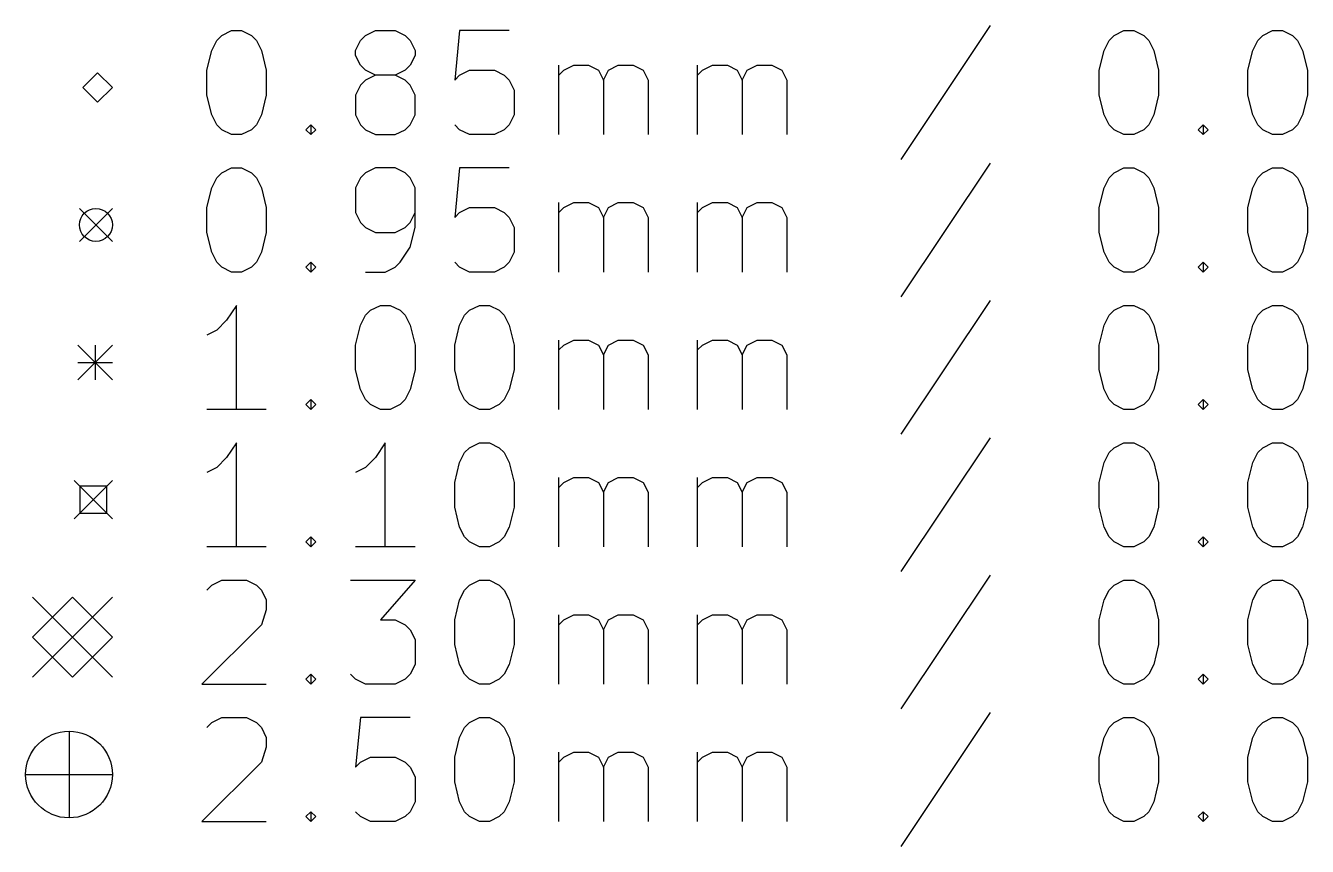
# Model space of a CAD drawing. Extents: x -3 to 140, y -124 to 0.
# Drawn here: x -2.52 to 34.41, y -123.54 to -99.88 of the extents above; entities that cross this region are included whole.
import ezdxf

# ---------------------------------------------------------------- set-up
doc = ezdxf.new("R2010")
doc.units = 0
doc.header["$MEASUREMENT"] = 0
doc.layers.add('BLACK', color=7, linetype='CONTINUOUS')

msp = doc.modelspace()

# ---------------------------------------------------------------- linework, layer by layer
at = {"layer": 'BLACK', "linetype": 'CONTINUOUS'}
for p, q in [((3.125, -100.165), (3.41071, -100.022)), ((3.41071, -100.022), (3.69643, -100.022)), ((3.69643, -100.022), (3.98214, -100.165)), ((7.26786, -100.165), (7.55357, -100.022)), ((7.55357, -100.022), (8.125, -100.022)), ((8.125, -100.022), (8.41071, -100.165)), ((9.98214, -100.022), (9.83928, -101.451)), ((11.4107, -100.022), (9.98214, -100.022)), ((25.2679, -99.8793), (22.6964, -103.736)), ((28.8393, -100.165), (29.125, -100.022)), ((29.125, -100.022), (29.4107, -100.022)), ((29.4107, -100.022), (29.6964, -100.165)), ((33.125, -100.165), (33.4107, -100.022)), ((33.4107, -100.022), (33.6964, -100.022)), ((33.6964, -100.022), (33.9821, -100.165)), ((2.83928, -100.594), (2.98214, -100.308)), ((2.98214, -100.308), (3.125, -100.165)), ((3.98214, -100.165), (4.125, -100.308)), ((4.125, -100.308), (4.26786, -100.594)), ((6.98214, -100.594), (7.125, -100.308)), ((7.125, -100.308), (7.26786, -100.165)), ((8.41071, -100.165), (8.55357, -100.308)), ((8.55357, -100.308), (8.69643, -100.594)), ((28.5536, -100.594), (28.6964, -100.308)), ((28.6964, -100.308), (28.8393, -100.165)), ((29.6964, -100.165), (29.8393, -100.308)), ((29.8393, -100.308), (29.9821, -100.594)), ((32.8393, -100.594), (32.9821, -100.308)), ((32.9821, -100.308), (33.125, -100.165)), ((33.9821, -100.165), (34.125, -100.308)), ((34.125, -100.308), (34.2679, -100.594)), ((2.69643, -101.165), (2.83928, -100.594)), ((4.26786, -100.594), (4.41071, -101.165)), ((6.98214, -100.736), (6.98214, -100.594)), ((7.125, -101.022), (6.98214, -100.736)), ((8.69643, -100.736), (8.55357, -101.022)), ((8.69643, -100.594), (8.69643, -100.736)), ((28.4107, -101.165), (28.5536, -100.594)), ((29.9821, -100.594), (30.125, -101.165)), ((32.6964, -101.165), (32.8393, -100.594)), ((34.2679, -100.594), (34.4107, -101.165)), ((2.69643, -101.879), (2.69643, -101.165)), ((4.41071, -101.165), (4.41071, -101.879)), ((7.26786, -101.165), (7.125, -101.022)), ((7.55357, -101.308), (7.26786, -101.165)), ((8.41071, -101.165), (8.125, -101.308)), ((8.55357, -101.022), (8.41071, -101.165)), ((9.98214, -101.308), (10.2679, -101.165)), ((10.2679, -101.165), (10.9821, -101.165)), ((10.9821, -101.165), (11.2679, -101.308)), ((12.8393, -103.022), (12.8393, -101.022)), ((12.8393, -101.308), (12.9821, -101.165)), ((12.9821, -101.165), (13.2679, -101.022)), ((13.2679, -101.022), (13.6964, -101.022)), ((13.6964, -101.022), (13.9821, -101.165)), ((13.9821, -101.165), (14.125, -101.451)), ((14.125, -101.451), (14.2679, -101.165)), ((14.2679, -101.165), (14.5536, -101.022)), ((14.5536, -101.022), (14.9821, -101.022)), ((14.9821, -101.022), (15.2679, -101.165)), ((15.2679, -101.165), (15.4107, -101.451)), ((16.8393, -103.022), (16.8393, -101.022)), ((16.8393, -101.308), (16.9821, -101.165)), ((16.9821, -101.165), (17.2679, -101.022)), ((17.2679, -101.022), (17.6964, -101.022)), ((17.6964, -101.022), (17.9821, -101.165)), ((17.9821, -101.165), (18.125, -101.451)), ((18.125, -101.451), (18.2679, -101.165)), ((18.2679, -101.165), (18.5536, -101.022)), ((18.5536, -101.022), (18.9821, -101.022)), ((18.9821, -101.022), (19.2679, -101.165)), ((19.2679, -101.165), (19.4107, -101.451)), ((28.4107, -101.879), (28.4107, -101.165)), ((30.125, -101.165), (30.125, -101.879)), ((32.6964, -101.879), (32.6964, -101.165)), ((34.4107, -101.165), (34.4107, -101.879)), ((-0.45, -101.24), (-0.875, -101.665)), ((-0.025, -101.665), (-0.45, -101.24)), ((7.26786, -101.451), (7.125, -101.594)), ((7.55357, -101.308), (7.26786, -101.451)), ((8.125, -101.308), (7.55357, -101.308)), ((8.41071, -101.451), (8.125, -101.308)), ((8.55357, -101.594), (8.41071, -101.451)), ((9.83928, -101.451), (9.98214, -101.308)), ((11.2679, -101.308), (11.4107, -101.451)), ((11.4107, -101.451), (11.5536, -101.736)), ((14.125, -101.451), (14.125, -103.022)), ((15.4107, -101.451), (15.4107, -103.022)), ((18.125, -101.451), (18.125, -103.022)), ((19.4107, -101.451), (19.4107, -103.022)), ((-0.875, -101.665), (-0.45, -102.09)), ((-0.45, -102.09), (-0.025, -101.665)), ((2.83928, -102.451), (2.69643, -101.879)), ((4.41071, -101.879), (4.26786, -102.451)), ((7.125, -101.594), (6.98214, -101.879)), ((6.98214, -101.879), (6.98214, -102.451)), ((8.69643, -101.879), (8.55357, -101.594)), ((8.69643, -102.451), (8.69643, -101.879)), ((11.5536, -101.736), (11.5536, -102.451)), ((28.5536, -102.451), (28.4107, -101.879)), ((30.125, -101.879), (29.9821, -102.451)), ((32.8393, -102.451), (32.6964, -101.879)), ((34.4107, -101.879), (34.2679, -102.451)), ((2.98214, -102.736), (2.83928, -102.451)), ((4.26786, -102.451), (4.125, -102.736)), ((6.98214, -102.451), (7.125, -102.736)), ((8.55357, -102.736), (8.69643, -102.451)), ((11.5536, -102.451), (11.4107, -102.736)), ((28.6964, -102.736), (28.5536, -102.451)), ((29.9821, -102.451), (29.8393, -102.736)), ((32.9821, -102.736), (32.8393, -102.451)), ((34.2679, -102.451), (34.125, -102.736)), ((3.125, -102.879), (2.98214, -102.736)), ((3.41071, -103.022), (3.125, -102.879)), ((3.69643, -103.022), (3.41071, -103.022)), ((3.98214, -102.879), (3.69643, -103.022)), ((4.125, -102.736), (3.98214, -102.879)), ((5.55357, -102.879), (5.69643, -102.736)), ((5.69643, -103.022), (5.55357, -102.879)), ((5.69643, -102.736), (5.83928, -102.879)), ((5.69643, -102.736), (5.69643, -103.022)), ((5.83928, -102.879), (5.69643, -103.022)), ((7.125, -102.736), (7.26786, -102.879)), ((7.26786, -102.879), (7.55357, -103.022)), ((7.55357, -103.022), (8.125, -103.022)), ((8.125, -103.022), (8.41071, -102.879)), ((8.41071, -102.879), (8.55357, -102.736)), ((9.98214, -102.879), (9.83928, -102.736)), ((10.2679, -103.022), (9.98214, -102.879)), ((10.9821, -103.022), (10.2679, -103.022)), ((11.2679, -102.879), (10.9821, -103.022)), ((11.4107, -102.736), (11.2679, -102.879)), ((28.8393, -102.879), (28.6964, -102.736)), ((29.125, -103.022), (28.8393, -102.879)), ((29.4107, -103.022), (29.125, -103.022)), ((29.6964, -102.879), (29.4107, -103.022)), ((29.8393, -102.736), (29.6964, -102.879)), ((31.2679, -102.879), (31.4107, -102.736)), ((31.4107, -103.022), (31.2679, -102.879)), ((31.4107, -102.736), (31.5536, -102.879)), ((31.4107, -102.736), (31.4107, -103.022)), ((31.5536, -102.879), (31.4107, -103.022)), ((33.125, -102.879), (32.9821, -102.736)), ((33.4107, -103.022), (33.125, -102.879)), ((33.6964, -103.022), (33.4107, -103.022)), ((33.9821, -102.879), (33.6964, -103.022)), ((34.125, -102.736), (33.9821, -102.879)), ((2.98214, -104.268), (3.125, -104.125)), ((3.125, -104.125), (3.41071, -103.982)), ((3.41071, -103.982), (3.69643, -103.982)), ((3.69643, -103.982), (3.98214, -104.125)), ((3.98214, -104.125), (4.125, -104.268)), ((7.26786, -104.125), (7.125, -104.268)), ((7.55357, -103.982), (7.26786, -104.125)), ((8.125, -103.982), (7.55357, -103.982)), ((8.41071, -104.125), (8.125, -103.982)), ((8.55357, -104.268), (8.41071, -104.125)), ((9.98214, -103.982), (9.83928, -105.411)), ((11.4107, -103.982), (9.98214, -103.982)), ((25.2679, -103.839), (22.6964, -107.696)), ((28.6964, -104.268), (28.8393, -104.125)), ((28.8393, -104.125), (29.125, -103.982)), ((29.125, -103.982), (29.4107, -103.982)), ((29.4107, -103.982), (29.6964, -104.125)), ((29.6964, -104.125), (29.8393, -104.268)), ((32.9821, -104.268), (33.125, -104.125)), ((33.125, -104.125), (33.4107, -103.982)), ((33.4107, -103.982), (33.6964, -103.982)), ((33.6964, -103.982), (33.9821, -104.125)), ((33.9821, -104.125), (34.125, -104.268)), ((2.83928, -104.554), (2.98214, -104.268)), ((4.125, -104.268), (4.26786, -104.554)), ((7.125, -104.268), (6.98214, -104.554)), ((8.69643, -104.554), (8.55357, -104.268)), ((28.5536, -104.554), (28.6964, -104.268)), ((29.8393, -104.268), (29.9821, -104.554)), ((32.8393, -104.554), (32.9821, -104.268)), ((34.125, -104.268), (34.2679, -104.554)), ((2.69643, -105.125), (2.83928, -104.554)), ((4.26786, -104.554), (4.41071, -105.125)), ((6.98214, -104.554), (6.98214, -105.268)), ((8.69643, -105.696), (8.69643, -104.554)), ((28.4107, -105.125), (28.5536, -104.554)), ((29.9821, -104.554), (30.125, -105.125)), ((32.6964, -105.125), (32.8393, -104.554)), ((34.2679, -104.554), (34.4107, -105.125)), ((-0.975, -105.15), (-0.025, -106.1)), ((-0.025, -105.15), (-0.975, -106.1)), ((2.69643, -105.839), (2.69643, -105.125)), ((4.41071, -105.125), (4.41071, -105.839)), ((9.98214, -105.268), (10.2679, -105.125)), ((10.2679, -105.125), (10.9821, -105.125)), ((10.9821, -105.125), (11.2679, -105.268)), ((12.8393, -106.982), (12.8393, -104.982)), ((12.8393, -105.268), (12.9821, -105.125)), ((12.9821, -105.125), (13.2679, -104.982)), ((13.2679, -104.982), (13.6964, -104.982)), ((13.6964, -104.982), (13.9821, -105.125)), ((13.9821, -105.125), (14.125, -105.411)), ((14.125, -105.411), (14.2679, -105.125)), ((14.2679, -105.125), (14.5536, -104.982)), ((14.5536, -104.982), (14.9821, -104.982)), ((14.9821, -104.982), (15.2679, -105.125)), ((15.2679, -105.125), (15.4107, -105.411)), ((16.8393, -106.982), (16.8393, -104.982)), ((16.8393, -105.268), (16.9821, -105.125)), ((16.9821, -105.125), (17.2679, -104.982)), ((17.2679, -104.982), (17.6964, -104.982)), ((17.6964, -104.982), (17.9821, -105.125)), ((17.9821, -105.125), (18.125, -105.411)), ((18.125, -105.411), (18.2679, -105.125)), ((18.2679, -105.125), (18.5536, -104.982)), ((18.5536, -104.982), (18.9821, -104.982)), ((18.9821, -104.982), (19.2679, -105.125)), ((19.2679, -105.125), (19.4107, -105.411)), ((28.4107, -105.839), (28.4107, -105.125)), ((30.125, -105.125), (30.125, -105.839)), ((32.6964, -105.839), (32.6964, -105.125)), ((34.4107, -105.125), (34.4107, -105.839)), ((6.98214, -105.268), (7.125, -105.554)), ((7.125, -105.554), (7.26786, -105.696)), ((8.41071, -105.696), (8.55357, -105.554)), ((8.55357, -105.554), (8.69643, -105.268)), ((9.83928, -105.411), (9.98214, -105.268)), ((11.2679, -105.268), (11.4107, -105.411)), ((11.4107, -105.411), (11.5536, -105.696)), ((14.125, -105.411), (14.125, -106.982)), ((15.4107, -105.411), (15.4107, -106.982)), ((18.125, -105.411), (18.125, -106.982)), ((19.4107, -105.411), (19.4107, -106.982)), ((2.83928, -106.411), (2.69643, -105.839)), ((4.41071, -105.839), (4.26786, -106.411)), ((7.26786, -105.696), (7.55357, -105.839)), ((7.55357, -105.839), (8.125, -105.839)), ((8.125, -105.839), (8.41071, -105.696)), ((8.55357, -106.268), (8.69643, -105.696)), ((11.5536, -105.696), (11.5536, -106.411)), ((28.5536, -106.411), (28.4107, -105.839)), ((30.125, -105.839), (29.9821, -106.411)), ((32.8393, -106.411), (32.6964, -105.839)), ((34.4107, -105.839), (34.2679, -106.411)), ((8.26786, -106.696), (8.55357, -106.268)), ((2.98214, -106.696), (2.83928, -106.411)), ((3.125, -106.839), (2.98214, -106.696)), ((4.125, -106.696), (3.98214, -106.839)), ((4.26786, -106.411), (4.125, -106.696)), ((5.55357, -106.839), (5.69643, -106.696)), ((5.69643, -106.696), (5.83928, -106.839)), ((5.69643, -106.696), (5.69643, -106.982)), ((8.125, -106.839), (8.26786, -106.696)), ((9.98214, -106.839), (9.83928, -106.696)), ((11.4107, -106.696), (11.2679, -106.839)), ((11.5536, -106.411), (11.4107, -106.696)), ((28.6964, -106.696), (28.5536, -106.411)), ((28.8393, -106.839), (28.6964, -106.696)), ((29.8393, -106.696), (29.6964, -106.839)), ((29.9821, -106.411), (29.8393, -106.696)), ((31.2679, -106.839), (31.4107, -106.696)), ((31.4107, -106.696), (31.5536, -106.839)), ((31.4107, -106.696), (31.4107, -106.982)), ((32.9821, -106.696), (32.8393, -106.411)), ((33.125, -106.839), (32.9821, -106.696)), ((34.125, -106.696), (33.9821, -106.839)), ((34.2679, -106.411), (34.125, -106.696)), ((3.41071, -106.982), (3.125, -106.839)), ((3.69643, -106.982), (3.41071, -106.982)), ((3.98214, -106.839), (3.69643, -106.982)), ((5.69643, -106.982), (5.55357, -106.839)), ((5.83928, -106.839), (5.69643, -106.982)), ((7.26786, -106.982), (7.83928, -106.982)), ((7.83928, -106.982), (8.125, -106.839)), ((10.2679, -106.982), (9.98214, -106.839)), ((10.9821, -106.982), (10.2679, -106.982)), ((11.2679, -106.839), (10.9821, -106.982)), ((29.125, -106.982), (28.8393, -106.839)), ((29.4107, -106.982), (29.125, -106.982)), ((29.6964, -106.839), (29.4107, -106.982)), ((31.4107, -106.982), (31.2679, -106.839)), ((31.5536, -106.839), (31.4107, -106.982)), ((33.4107, -106.982), (33.125, -106.839)), ((33.6964, -106.982), (33.4107, -106.982)), ((33.9821, -106.839), (33.6964, -106.982)), ((25.2679, -107.799), (22.6964, -111.656)), ((3.55357, -107.942), (3.26786, -108.371)), ((3.55357, -110.942), (3.55357, -107.942)), ((7.26786, -108.228), (7.41071, -108.085)), ((7.41071, -108.085), (7.69643, -107.942)), ((7.69643, -107.942), (7.98214, -107.942)), ((7.98214, -107.942), (8.26786, -108.085)), ((8.26786, -108.085), (8.41071, -108.228)), ((10.125, -108.228), (10.2679, -108.085)), ((10.2679, -108.085), (10.5536, -107.942)), ((10.5536, -107.942), (10.8393, -107.942)), ((10.8393, -107.942), (11.125, -108.085)), ((11.125, -108.085), (11.2679, -108.228)), ((28.6964, -108.228), (28.8393, -108.085)), ((28.8393, -108.085), (29.125, -107.942)), ((29.125, -107.942), (29.4107, -107.942)), ((29.4107, -107.942), (29.6964, -108.085)), ((29.6964, -108.085), (29.8393, -108.228)), ((32.9821, -108.228), (33.125, -108.085)), ((33.125, -108.085), (33.4107, -107.942)), ((33.4107, -107.942), (33.6964, -107.942)), ((33.6964, -107.942), (33.9821, -108.085)), ((33.9821, -108.085), (34.125, -108.228)), ((3.26786, -108.371), (2.98214, -108.656)), ((6.98214, -109.085), (7.125, -108.514)), ((7.125, -108.514), (7.26786, -108.228)), ((8.41071, -108.228), (8.55357, -108.514)), ((8.55357, -108.514), (8.69643, -109.085)), ((9.83928, -109.085), (9.98214, -108.514)), ((9.98214, -108.514), (10.125, -108.228)), ((11.2679, -108.228), (11.4107, -108.514)), ((11.4107, -108.514), (11.5536, -109.085)), ((28.4107, -109.085), (28.5536, -108.514)), ((28.5536, -108.514), (28.6964, -108.228)), ((29.8393, -108.228), (29.9821, -108.514)), ((29.9821, -108.514), (30.125, -109.085)), ((32.6964, -109.085), (32.8393, -108.514)), ((32.8393, -108.514), (32.9821, -108.228)), ((34.125, -108.228), (34.2679, -108.514)), ((34.2679, -108.514), (34.4107, -109.085)), ((2.98214, -108.656), (2.69643, -108.799)), ((12.8393, -110.942), (12.8393, -108.942)), ((12.9821, -109.085), (13.2679, -108.942)), ((13.2679, -108.942), (13.6964, -108.942)), ((13.6964, -108.942), (13.9821, -109.085)), ((14.2679, -109.085), (14.5536, -108.942)), ((14.5536, -108.942), (14.9821, -108.942)), ((14.9821, -108.942), (15.2679, -109.085)), ((16.8393, -110.942), (16.8393, -108.942)), ((16.9821, -109.085), (17.2679, -108.942)), ((17.2679, -108.942), (17.6964, -108.942)), ((17.6964, -108.942), (17.9821, -109.085)), ((18.2679, -109.085), (18.5536, -108.942)), ((18.5536, -108.942), (18.9821, -108.942)), ((18.9821, -108.942), (19.2679, -109.085)), ((-1.025, -109.085), (-0.025, -110.085)), ((-0.025, -109.085), (-1.025, -110.085)), ((-0.525, -109.085), (-0.525, -110.085)), ((6.98214, -109.799), (6.98214, -109.085)), ((8.69643, -109.085), (8.69643, -109.799)), ((9.83928, -109.799), (9.83928, -109.085)), ((11.5536, -109.085), (11.5536, -109.799)), ((12.8393, -109.228), (12.9821, -109.085)), ((13.9821, -109.085), (14.125, -109.371)), ((14.125, -109.371), (14.2679, -109.085)), ((15.2679, -109.085), (15.4107, -109.371)), ((16.8393, -109.228), (16.9821, -109.085)), ((17.9821, -109.085), (18.125, -109.371)), ((18.125, -109.371), (18.2679, -109.085)), ((19.2679, -109.085), (19.4107, -109.371)), ((28.4107, -109.799), (28.4107, -109.085)), ((30.125, -109.085), (30.125, -109.799)), ((32.6964, -109.799), (32.6964, -109.085)), ((34.4107, -109.085), (34.4107, -109.799)), ((-1.025, -109.585), (-0.025, -109.585)), ((14.125, -109.371), (14.125, -110.942)), ((15.4107, -109.371), (15.4107, -110.942)), ((18.125, -109.371), (18.125, -110.942)), ((19.4107, -109.371), (19.4107, -110.942)), ((7.125, -110.371), (6.98214, -109.799)), ((8.69643, -109.799), (8.55357, -110.371)), ((9.98214, -110.371), (9.83928, -109.799)), ((11.5536, -109.799), (11.4107, -110.371)), ((28.5536, -110.371), (28.4107, -109.799)), ((30.125, -109.799), (29.9821, -110.371)), ((32.8393, -110.371), (32.6964, -109.799)), ((34.4107, -109.799), (34.2679, -110.371)), ((7.26786, -110.656), (7.125, -110.371)), ((8.55357, -110.371), (8.41071, -110.656)), ((10.125, -110.656), (9.98214, -110.371)), ((11.4107, -110.371), (11.2679, -110.656)), ((28.6964, -110.656), (28.5536, -110.371)), ((29.9821, -110.371), (29.8393, -110.656)), ((32.9821, -110.656), (32.8393, -110.371)), ((34.2679, -110.371), (34.125, -110.656)), ((5.55357, -110.799), (5.69643, -110.656)), ((5.69643, -110.942), (5.55357, -110.799)), ((5.69643, -110.656), (5.83928, -110.799)), ((5.69643, -110.656), (5.69643, -110.942)), ((5.83928, -110.799), (5.69643, -110.942)), ((7.41071, -110.799), (7.26786, -110.656)), ((7.69643, -110.942), (7.41071, -110.799)), ((8.26786, -110.799), (7.98214, -110.942)), ((8.41071, -110.656), (8.26786, -110.799)), ((10.2679, -110.799), (10.125, -110.656)), ((10.5536, -110.942), (10.2679, -110.799)), ((11.125, -110.799), (10.8393, -110.942)), ((11.2679, -110.656), (11.125, -110.799)), ((28.8393, -110.799), (28.6964, -110.656)), ((29.125, -110.942), (28.8393, -110.799)), ((29.6964, -110.799), (29.4107, -110.942)), ((29.8393, -110.656), (29.6964, -110.799)), ((31.2679, -110.799), (31.4107, -110.656)), ((31.4107, -110.942), (31.2679, -110.799)), ((31.4107, -110.656), (31.5536, -110.799)), ((31.4107, -110.656), (31.4107, -110.942)), ((31.5536, -110.799), (31.4107, -110.942)), ((33.125, -110.799), (32.9821, -110.656)), ((33.4107, -110.942), (33.125, -110.799)), ((33.9821, -110.799), (33.6964, -110.942)), ((34.125, -110.656), (33.9821, -110.799)), ((4.41071, -110.942), (2.69643, -110.942)), ((7.98214, -110.942), (7.69643, -110.942)), ((10.8393, -110.942), (10.5536, -110.942)), ((29.4107, -110.942), (29.125, -110.942)), ((33.6964, -110.942), (33.4107, -110.942)), ((3.55357, -111.902), (3.26786, -112.331)), ((3.55357, -114.902), (3.55357, -111.902)), ((7.83928, -111.902), (7.55357, -112.331)), ((7.83928, -114.902), (7.83928, -111.902)), ((10.2679, -112.045), (10.5536, -111.902)), ((10.5536, -111.902), (10.8393, -111.902)), ((10.8393, -111.902), (11.125, -112.045)), ((25.2679, -111.759), (22.6964, -115.616)), ((28.8393, -112.045), (29.125, -111.902)), ((29.125, -111.902), (29.4107, -111.902)), ((29.4107, -111.902), (29.6964, -112.045)), ((33.125, -112.045), (33.4107, -111.902)), ((33.4107, -111.902), (33.6964, -111.902)), ((33.6964, -111.902), (33.9821, -112.045)), ((9.98214, -112.474), (10.125, -112.188)), ((10.125, -112.188), (10.2679, -112.045)), ((11.125, -112.045), (11.2679, -112.188)), ((11.2679, -112.188), (11.4107, -112.474)), ((28.5536, -112.474), (28.6964, -112.188)), ((28.6964, -112.188), (28.8393, -112.045)), ((29.6964, -112.045), (29.8393, -112.188)), ((29.8393, -112.188), (29.9821, -112.474)), ((32.8393, -112.474), (32.9821, -112.188)), ((32.9821, -112.188), (33.125, -112.045)), ((33.9821, -112.045), (34.125, -112.188)), ((34.125, -112.188), (34.2679, -112.474)), ((2.98214, -112.616), (2.69643, -112.759)), ((3.26786, -112.331), (2.98214, -112.616)), ((7.26786, -112.616), (6.98214, -112.759)), ((7.55357, -112.331), (7.26786, -112.616)), ((9.83928, -113.045), (9.98214, -112.474)), ((11.4107, -112.474), (11.5536, -113.045)), ((28.4107, -113.045), (28.5536, -112.474)), ((29.9821, -112.474), (30.125, -113.045)), ((32.6964, -113.045), (32.8393, -112.474)), ((34.2679, -112.474), (34.4107, -113.045)), ((-1.125, -112.995), (-0.025, -114.095)), ((-0.025, -112.995), (-1.125, -114.095)), ((12.8393, -114.902), (12.8393, -112.902)), ((12.9821, -113.045), (13.2679, -112.902)), ((13.2679, -112.902), (13.6964, -112.902)), ((13.6964, -112.902), (13.9821, -113.045)), ((14.2679, -113.045), (14.5536, -112.902)), ((14.5536, -112.902), (14.9821, -112.902)), ((14.9821, -112.902), (15.2679, -113.045)), ((16.8393, -114.902), (16.8393, -112.902)), ((16.9821, -113.045), (17.2679, -112.902)), ((17.2679, -112.902), (17.6964, -112.902)), ((17.6964, -112.902), (17.9821, -113.045)), ((18.2679, -113.045), (18.5536, -112.902)), ((18.5536, -112.902), (18.9821, -112.902)), ((18.9821, -112.902), (19.2679, -113.045)), ((-0.18609, -113.156), (-0.96391, -113.156)), ((-0.96391, -113.156), (-0.96391, -113.934)), ((-0.18609, -113.934), (-0.18609, -113.156)), ((9.83928, -113.759), (9.83928, -113.045)), ((11.5536, -113.045), (11.5536, -113.759)), ((12.8393, -113.188), (12.9821, -113.045)), ((13.9821, -113.045), (14.125, -113.331)), ((14.125, -113.331), (14.2679, -113.045)), ((14.125, -113.331), (14.125, -114.902)), ((15.2679, -113.045), (15.4107, -113.331)), ((15.4107, -113.331), (15.4107, -114.902)), ((16.8393, -113.188), (16.9821, -113.045)), ((17.9821, -113.045), (18.125, -113.331)), ((18.125, -113.331), (18.2679, -113.045)), ((18.125, -113.331), (18.125, -114.902)), ((19.2679, -113.045), (19.4107, -113.331)), ((19.4107, -113.331), (19.4107, -114.902)), ((28.4107, -113.759), (28.4107, -113.045)), ((30.125, -113.045), (30.125, -113.759)), ((32.6964, -113.759), (32.6964, -113.045)), ((34.4107, -113.045), (34.4107, -113.759)), ((9.98214, -114.331), (9.83928, -113.759)), ((11.5536, -113.759), (11.4107, -114.331)), ((28.5536, -114.331), (28.4107, -113.759)), ((30.125, -113.759), (29.9821, -114.331)), ((32.8393, -114.331), (32.6964, -113.759)), ((34.4107, -113.759), (34.2679, -114.331)), ((-0.96391, -113.934), (-0.18609, -113.934)), ((10.125, -114.616), (9.98214, -114.331)), ((11.4107, -114.331), (11.2679, -114.616)), ((28.6964, -114.616), (28.5536, -114.331)), ((29.9821, -114.331), (29.8393, -114.616)), ((32.9821, -114.616), (32.8393, -114.331)), ((34.2679, -114.331), (34.125, -114.616)), ((5.55357, -114.759), (5.69643, -114.616)), ((5.69643, -114.902), (5.55357, -114.759)), ((5.69643, -114.616), (5.83928, -114.759)), ((5.69643, -114.616), (5.69643, -114.902)), ((5.83928, -114.759), (5.69643, -114.902)), ((10.2679, -114.759), (10.125, -114.616)), ((10.5536, -114.902), (10.2679, -114.759)), ((11.125, -114.759), (10.8393, -114.902)), ((11.2679, -114.616), (11.125, -114.759)), ((28.8393, -114.759), (28.6964, -114.616)), ((29.125, -114.902), (28.8393, -114.759)), ((29.6964, -114.759), (29.4107, -114.902)), ((29.8393, -114.616), (29.6964, -114.759)), ((31.2679, -114.759), (31.4107, -114.616)), ((31.4107, -114.902), (31.2679, -114.759)), ((31.4107, -114.616), (31.5536, -114.759)), ((31.4107, -114.616), (31.4107, -114.902)), ((31.5536, -114.759), (31.4107, -114.902)), ((33.125, -114.759), (32.9821, -114.616)), ((33.4107, -114.902), (33.125, -114.759)), ((33.9821, -114.759), (33.6964, -114.902)), ((34.125, -114.616), (33.9821, -114.759)), ((4.41071, -114.902), (2.69643, -114.902)), ((8.69643, -114.902), (6.98214, -114.902)), ((10.8393, -114.902), (10.5536, -114.902)), ((29.4107, -114.902), (29.125, -114.902)), ((33.6964, -114.902), (33.4107, -114.902)), ((2.83928, -116.005), (3.125, -115.862)), ((3.125, -115.862), (3.83928, -115.862)), ((3.83928, -115.862), (4.125, -116.005)), ((6.83928, -115.862), (8.69643, -115.862)), ((8.69643, -115.862), (7.69643, -117.005)), ((10.2679, -116.005), (10.5536, -115.862)), ((10.5536, -115.862), (10.8393, -115.862)), ((10.8393, -115.862), (11.125, -116.005)), ((25.2679, -115.719), (22.6964, -119.576)), ((28.8393, -116.005), (29.125, -115.862)), ((29.125, -115.862), (29.4107, -115.862)), ((29.4107, -115.862), (29.6964, -116.005)), ((33.125, -116.005), (33.4107, -115.862)), ((33.4107, -115.862), (33.6964, -115.862)), ((33.6964, -115.862), (33.9821, -116.005)), ((2.69643, -116.148), (2.83928, -116.005)), ((4.125, -116.005), (4.26786, -116.148)), ((4.26786, -116.148), (4.41071, -116.434)), ((9.98214, -116.434), (10.125, -116.148)), ((10.125, -116.148), (10.2679, -116.005)), ((11.125, -116.005), (11.2679, -116.148)), ((11.2679, -116.148), (11.4107, -116.434)), ((28.5536, -116.434), (28.6964, -116.148)), ((28.6964, -116.148), (28.8393, -116.005)), ((29.6964, -116.005), (29.8393, -116.148)), ((29.8393, -116.148), (29.9821, -116.434)), ((32.8393, -116.434), (32.9821, -116.148)), ((32.9821, -116.148), (33.125, -116.005)), ((33.9821, -116.005), (34.125, -116.148)), ((34.125, -116.148), (34.2679, -116.434)), ((-2.325, -116.355), (-0.025, -118.655)), ((-0.025, -116.355), (-2.325, -118.655)), ((-1.175, -116.355), (-2.325, -117.505)), ((-0.025, -117.505), (-1.175, -116.355)), ((4.41071, -116.434), (4.41071, -116.719)), ((9.83928, -117.005), (9.98214, -116.434)), ((11.4107, -116.434), (11.5536, -117.005)), ((28.4107, -117.005), (28.5536, -116.434)), ((29.9821, -116.434), (30.125, -117.005)), ((32.6964, -117.005), (32.8393, -116.434)), ((34.2679, -116.434), (34.4107, -117.005)), ((4.41071, -116.719), (4.26786, -117.148)), ((7.69643, -117.005), (8.125, -117.005)), ((8.125, -117.005), (8.41071, -117.148)), ((9.83928, -117.719), (9.83928, -117.005)), ((11.5536, -117.005), (11.5536, -117.719)), ((12.8393, -118.862), (12.8393, -116.862)), ((12.8393, -117.148), (12.9821, -117.005)), ((12.9821, -117.005), (13.2679, -116.862)), ((13.2679, -116.862), (13.6964, -116.862)), ((13.6964, -116.862), (13.9821, -117.005)), ((13.9821, -117.005), (14.125, -117.291)), ((14.125, -117.291), (14.2679, -117.005)), ((14.2679, -117.005), (14.5536, -116.862)), ((14.5536, -116.862), (14.9821, -116.862)), ((14.9821, -116.862), (15.2679, -117.005)), ((15.2679, -117.005), (15.4107, -117.291)), ((16.8393, -118.862), (16.8393, -116.862)), ((16.8393, -117.148), (16.9821, -117.005)), ((16.9821, -117.005), (17.2679, -116.862)), ((17.2679, -116.862), (17.6964, -116.862)), ((17.6964, -116.862), (17.9821, -117.005)), ((17.9821, -117.005), (18.125, -117.291)), ((18.125, -117.291), (18.2679, -117.005)), ((18.2679, -117.005), (18.5536, -116.862)), ((18.5536, -116.862), (18.9821, -116.862)), ((18.9821, -116.862), (19.2679, -117.005)), ((19.2679, -117.005), (19.4107, -117.291)), ((28.4107, -117.719), (28.4107, -117.005)), ((30.125, -117.005), (30.125, -117.719)), ((32.6964, -117.719), (32.6964, -117.005)), ((34.4107, -117.005), (34.4107, -117.719)), ((4.26786, -117.148), (2.55357, -118.862)), ((8.41071, -117.148), (8.55357, -117.291)), ((8.55357, -117.291), (8.69643, -117.576)), ((14.125, -117.291), (14.125, -118.862)), ((15.4107, -117.291), (15.4107, -118.862)), ((18.125, -117.291), (18.125, -118.862)), ((19.4107, -117.291), (19.4107, -118.862)), ((-2.325, -117.505), (-1.175, -118.655)), ((-1.175, -118.655), (-0.025, -117.505)), ((8.69643, -117.576), (8.69643, -118.291)), ((9.98214, -118.291), (9.83928, -117.719)), ((11.5536, -117.719), (11.4107, -118.291)), ((28.5536, -118.291), (28.4107, -117.719)), ((30.125, -117.719), (29.9821, -118.291)), ((32.8393, -118.291), (32.6964, -117.719)), ((34.4107, -117.719), (34.2679, -118.291)), ((8.69643, -118.291), (8.55357, -118.576)), ((10.125, -118.576), (9.98214, -118.291)), ((11.4107, -118.291), (11.2679, -118.576)), ((28.6964, -118.576), (28.5536, -118.291)), ((29.9821, -118.291), (29.8393, -118.576)), ((32.9821, -118.576), (32.8393, -118.291)), ((34.2679, -118.291), (34.125, -118.576)), ((2.55357, -118.862), (4.41071, -118.862)), ((5.55357, -118.719), (5.69643, -118.576)), ((5.69643, -118.862), (5.55357, -118.719)), ((5.69643, -118.576), (5.83928, -118.719)), ((5.69643, -118.576), (5.69643, -118.862)), ((5.83928, -118.719), (5.69643, -118.862)), ((6.98214, -118.719), (6.83928, -118.576)), ((7.26786, -118.862), (6.98214, -118.719)), ((8.125, -118.862), (7.26786, -118.862)), ((8.41071, -118.719), (8.125, -118.862)), ((8.55357, -118.576), (8.41071, -118.719)), ((10.2679, -118.719), (10.125, -118.576)), ((10.5536, -118.862), (10.2679, -118.719)), ((10.8393, -118.862), (10.5536, -118.862)), ((11.125, -118.719), (10.8393, -118.862)), ((11.2679, -118.576), (11.125, -118.719)), ((28.8393, -118.719), (28.6964, -118.576)), ((29.125, -118.862), (28.8393, -118.719)), ((29.4107, -118.862), (29.125, -118.862)), ((29.6964, -118.719), (29.4107, -118.862)), ((29.8393, -118.576), (29.6964, -118.719)), ((31.2679, -118.719), (31.4107, -118.576)), ((31.4107, -118.862), (31.2679, -118.719)), ((31.4107, -118.576), (31.5536, -118.719)), ((31.4107, -118.576), (31.4107, -118.862)), ((31.5536, -118.719), (31.4107, -118.862)), ((33.125, -118.719), (32.9821, -118.576)), ((33.4107, -118.862), (33.125, -118.719)), ((33.6964, -118.862), (33.4107, -118.862)), ((33.9821, -118.719), (33.6964, -118.862)), ((34.125, -118.576), (33.9821, -118.719)), ((2.69643, -120.108), (2.83928, -119.965)), ((2.83928, -119.965), (3.125, -119.822)), ((3.125, -119.822), (3.83928, -119.822)), ((3.83928, -119.822), (4.125, -119.965)), ((4.125, -119.965), (4.26786, -120.108)), ((7.125, -119.822), (6.98214, -121.251)), ((8.55357, -119.822), (7.125, -119.822)), ((10.125, -120.108), (10.2679, -119.965)), ((10.2679, -119.965), (10.5536, -119.822)), ((10.5536, -119.822), (10.8393, -119.822)), ((10.8393, -119.822), (11.125, -119.965)), ((11.125, -119.965), (11.2679, -120.108)), ((25.2679, -119.679), (22.6964, -123.536)), ((28.6964, -120.108), (28.8393, -119.965)), ((28.8393, -119.965), (29.125, -119.822)), ((29.125, -119.822), (29.4107, -119.822)), ((29.4107, -119.822), (29.6964, -119.965)), ((29.6964, -119.965), (29.8393, -120.108)), ((32.9821, -120.108), (33.125, -119.965)), ((33.125, -119.965), (33.4107, -119.822)), ((33.4107, -119.822), (33.6964, -119.822)), ((33.6964, -119.822), (33.9821, -119.965)), ((33.9821, -119.965), (34.125, -120.108)), ((-1.275, -120.215), (-1.275, -122.715)), ((4.26786, -120.108), (4.41071, -120.394)), ((4.41071, -120.394), (4.41071, -120.679)), ((9.83928, -120.965), (9.98214, -120.394)), ((9.98214, -120.394), (10.125, -120.108)), ((11.2679, -120.108), (11.4107, -120.394)), ((11.4107, -120.394), (11.5536, -120.965)), ((28.4107, -120.965), (28.5536, -120.394)), ((28.5536, -120.394), (28.6964, -120.108)), ((29.8393, -120.108), (29.9821, -120.394)), ((29.9821, -120.394), (30.125, -120.965)), ((32.6964, -120.965), (32.8393, -120.394)), ((32.8393, -120.394), (32.9821, -120.108)), ((34.125, -120.108), (34.2679, -120.394)), ((34.2679, -120.394), (34.4107, -120.965)), ((4.41071, -120.679), (4.26786, -121.108)), ((4.26786, -121.108), (2.55357, -122.822)), ((6.98214, -121.251), (7.125, -121.108)), ((7.125, -121.108), (7.41071, -120.965)), ((7.41071, -120.965), (8.125, -120.965)), ((8.125, -120.965), (8.41071, -121.108)), ((8.41071, -121.108), (8.55357, -121.251)), ((9.83928, -121.679), (9.83928, -120.965)), ((11.5536, -120.965), (11.5536, -121.679)), ((12.8393, -122.822), (12.8393, -120.822)), ((12.8393, -121.108), (12.9821, -120.965)), ((12.9821, -120.965), (13.2679, -120.822)), ((13.2679, -120.822), (13.6964, -120.822)), ((13.6964, -120.822), (13.9821, -120.965)), ((13.9821, -120.965), (14.125, -121.251)), ((14.125, -121.251), (14.2679, -120.965)), ((14.2679, -120.965), (14.5536, -120.822)), ((14.5536, -120.822), (14.9821, -120.822)), ((14.9821, -120.822), (15.2679, -120.965)), ((15.2679, -120.965), (15.4107, -121.251)), ((16.8393, -122.822), (16.8393, -120.822)), ((16.8393, -121.108), (16.9821, -120.965)), ((16.9821, -120.965), (17.2679, -120.822)), ((17.2679, -120.822), (17.6964, -120.822)), ((17.6964, -120.822), (17.9821, -120.965)), ((17.9821, -120.965), (18.125, -121.251)), ((18.125, -121.251), (18.2679, -120.965)), ((18.2679, -120.965), (18.5536, -120.822)), ((18.5536, -120.822), (18.9821, -120.822)), ((18.9821, -120.822), (19.2679, -120.965)), ((19.2679, -120.965), (19.4107, -121.251)), ((28.4107, -121.679), (28.4107, -120.965)), ((30.125, -120.965), (30.125, -121.679)), ((32.6964, -121.679), (32.6964, -120.965)), ((34.4107, -120.965), (34.4107, -121.679)), ((-2.525, -121.465), (-0.025, -121.465)), ((8.55357, -121.251), (8.69643, -121.536)), ((14.125, -121.251), (14.125, -122.822)), ((15.4107, -121.251), (15.4107, -122.822)), ((18.125, -121.251), (18.125, -122.822)), ((19.4107, -121.251), (19.4107, -122.822)), ((8.69643, -121.536), (8.69643, -122.251)), ((9.98214, -122.251), (9.83928, -121.679)), ((11.5536, -121.679), (11.4107, -122.251)), ((28.5536, -122.251), (28.4107, -121.679)), ((30.125, -121.679), (29.9821, -122.251)), ((32.8393, -122.251), (32.6964, -121.679)), ((34.4107, -121.679), (34.2679, -122.251)), ((8.69643, -122.251), (8.55357, -122.536)), ((10.125, -122.536), (9.98214, -122.251)), ((11.4107, -122.251), (11.2679, -122.536)), ((28.6964, -122.536), (28.5536, -122.251)), ((29.9821, -122.251), (29.8393, -122.536)), ((32.9821, -122.536), (32.8393, -122.251)), ((34.2679, -122.251), (34.125, -122.536)), ((5.55357, -122.679), (5.69643, -122.536)), ((5.69643, -122.536), (5.83928, -122.679)), ((5.69643, -122.536), (5.69643, -122.822)), ((7.125, -122.679), (6.98214, -122.536)), ((8.55357, -122.536), (8.41071, -122.679)), ((10.2679, -122.679), (10.125, -122.536)), ((11.2679, -122.536), (11.125, -122.679)), ((28.8393, -122.679), (28.6964, -122.536)), ((29.8393, -122.536), (29.6964, -122.679)), ((31.2679, -122.679), (31.4107, -122.536)), ((31.4107, -122.536), (31.5536, -122.679)), ((31.4107, -122.536), (31.4107, -122.822)), ((33.125, -122.679), (32.9821, -122.536)), ((34.125, -122.536), (33.9821, -122.679)), ((2.55357, -122.822), (4.41071, -122.822)), ((5.69643, -122.822), (5.55357, -122.679)), ((5.83928, -122.679), (5.69643, -122.822)), ((7.41071, -122.822), (7.125, -122.679)), ((8.125, -122.822), (7.41071, -122.822)), ((8.41071, -122.679), (8.125, -122.822)), ((10.5536, -122.822), (10.2679, -122.679)), ((10.8393, -122.822), (10.5536, -122.822)), ((11.125, -122.679), (10.8393, -122.822)), ((29.125, -122.822), (28.8393, -122.679)), ((29.4107, -122.822), (29.125, -122.822)), ((29.6964, -122.679), (29.4107, -122.822)), ((31.4107, -122.822), (31.2679, -122.679)), ((31.5536, -122.679), (31.4107, -122.822)), ((33.4107, -122.822), (33.125, -122.679)), ((33.6964, -122.822), (33.4107, -122.822)), ((33.9821, -122.679), (33.6964, -122.822))]:
    msp.add_line(p, q, dxfattribs=at)
at = {"layer": 'BLACK'}
for centre, radius in [((-0.5, -105.625), 0.475), ((-1.275, -121.465), 1.25)]:
    msp.add_circle(centre, radius, dxfattribs=at)

doc.saveas('drawing.dxf')
